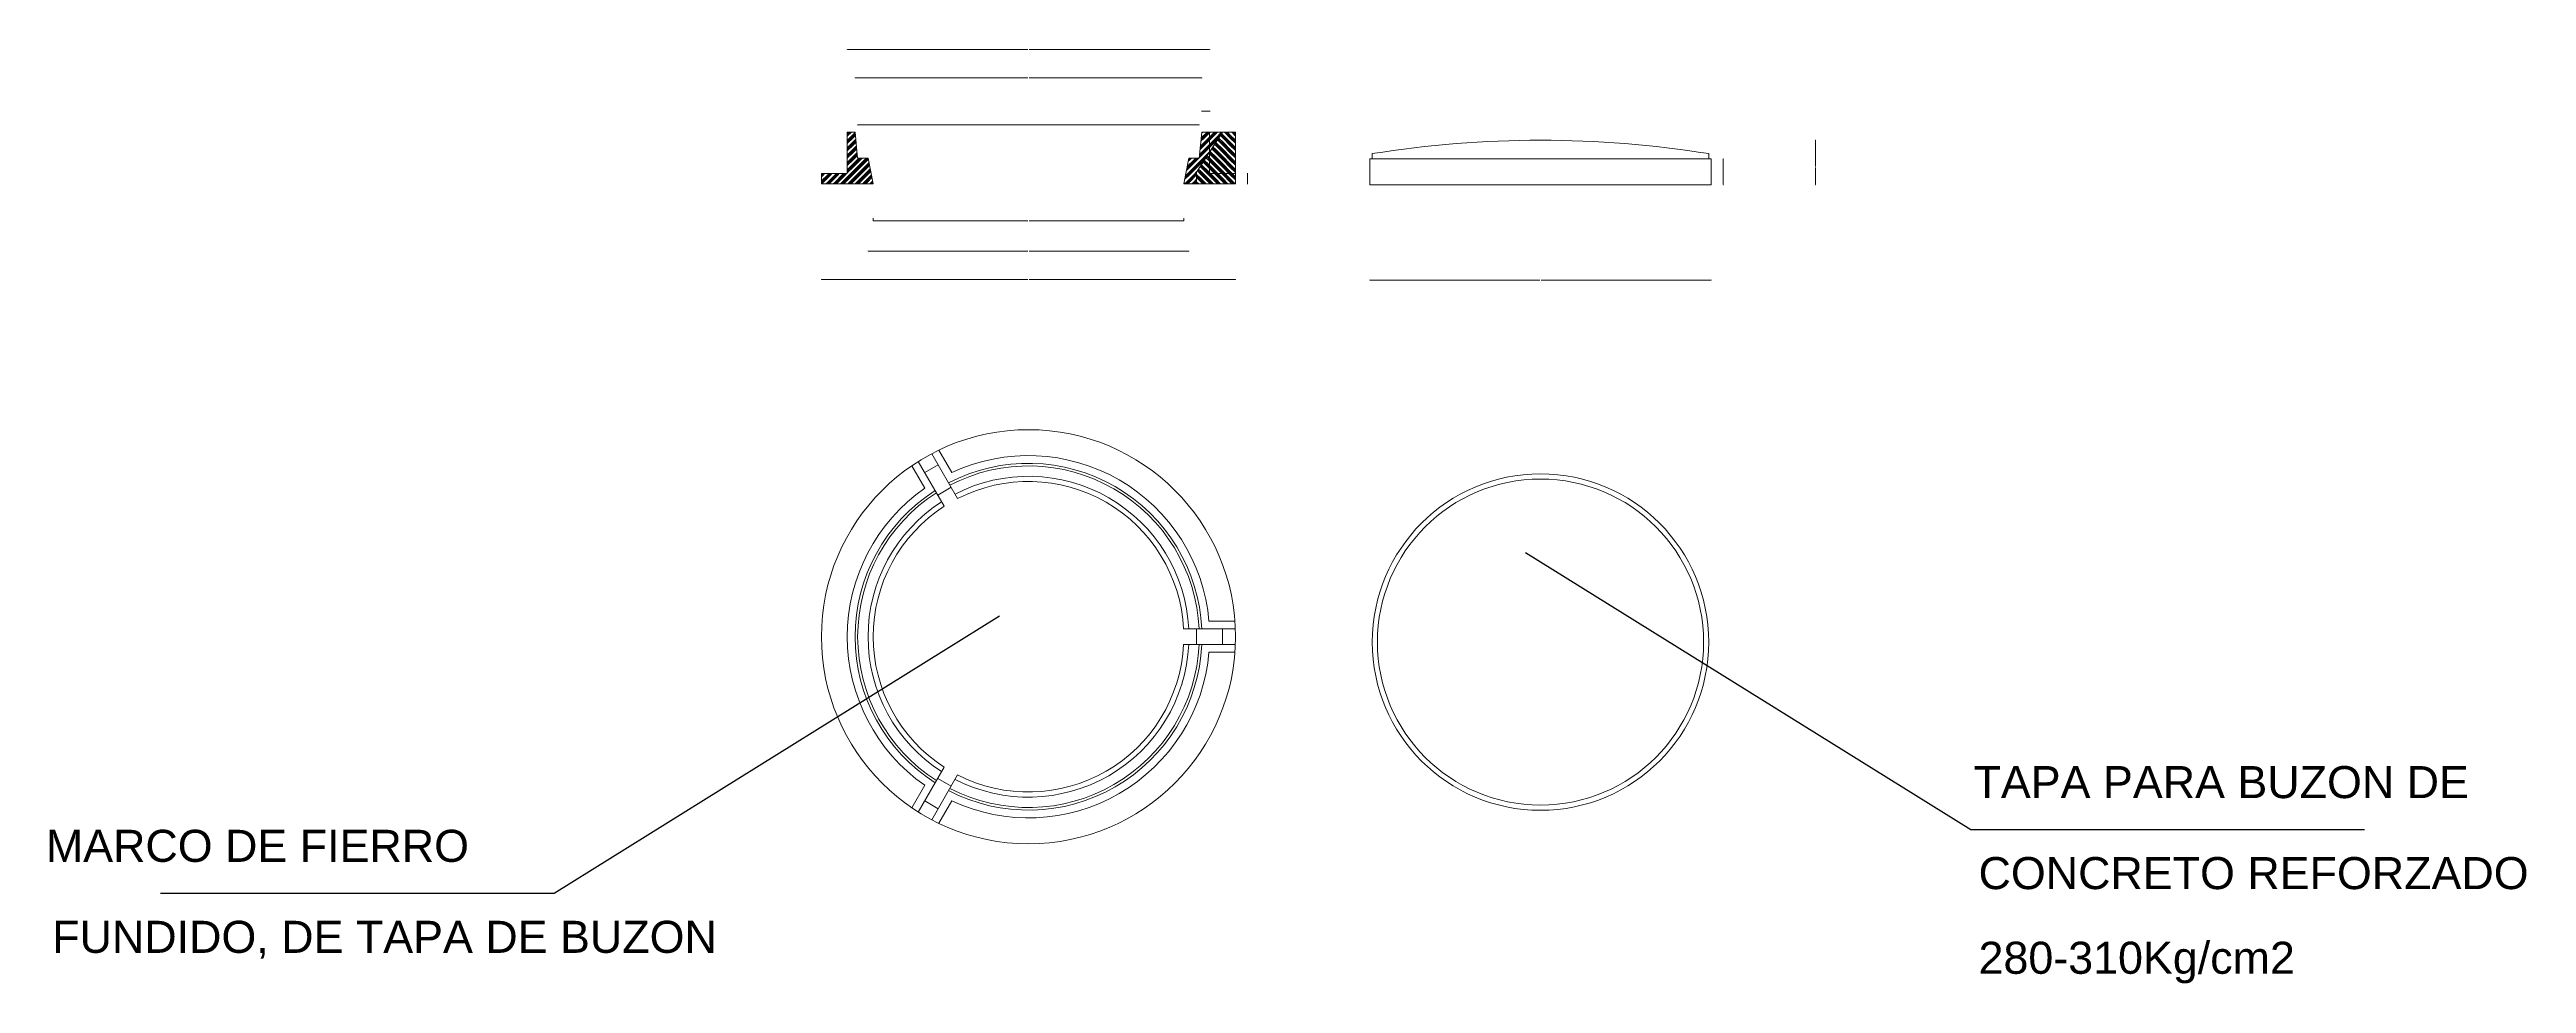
# Model space of a CAD drawing. Header units: inches. Extents: x 1693 to 10990, y 1878 to 5055.
# Drawn here: x 6429.1 to 6901.4, y 3718.6 to 3896.7 of the extents above; entities that cross this region are included whole.
import ezdxf

# ---------------------------------------------------------------- set-up
doc = ezdxf.new("R2010")
doc.units = ezdxf.units.IN
doc.header["$PDMODE"] = 1
doc.layers.add('CANALES', color=104, linetype='Continuous', lineweight=15)
doc.styles.get("Standard").update_dxf_attribs({"font": 'arial.ttf'})
doc.styles.add('TITULO', font='swissl.ttf')
doc.dimstyles.new('Cota 100', dxfattribs={"dimtxt": 0.12, "dimasz": 0.1, "dimexe": 0.125, "dimexo": 0.0625, "dimgap": 0.001, "dimtad": 0, "dimzin": 4, "dimdsep": 46, "dimtxsty": 'Standard', "dimblk": 'OBLIQUE', "dimcen": 0.09, "dimdle": 0.125, "dimclrd": 256, "dimclre": 256, "dimclrt": 3, "dimadec": 0, "dimazin": 1, "dimtfac": 1, "dimtmove": 2, "dimatfit": 3, "dimfxl": 0.5, "dimfxlon": 1, "dimtolj": 1, "dimtzin": 0, "dimlwd": -1, "dimlwe": -1, "dimarcsym": 0})
doc.dimstyles.get("Standard").update_dxf_attribs({"dimtxt": 0.18, "dimasz": 0.18, "dimexe": 0.18, "dimexo": 0.0625, "dimgap": 0.09, "dimtad": 0, "dimtih": 1, "dimtoh": 1, "dimdec": 4, "dimzin": 0, "dimdsep": 46, "dimtxsty": 'Standard', "dimcen": 0.09, "dimadec": 0, "dimazin": 0, "dimtfac": 1, "dimtdec": 4, "dimtofl": 0, "dimtmove": 0, "dimatfit": 3, "dimfxl": 1, "dimtolj": 1, "dimtzin": 0, "dimarcsym": 0})

# ---------------------------------------------------------------- blocks, each defined once
blk = doc.blocks.new('*D177')
at = {"layer": 'CANALES', "transparency": 16777216}
for p, q in [((6576.25, 3852.89), (6576.25, 3852.84)), ((6576.26, 3852.84), (6615.64, 3852.84)), ((6655.21, 3852.84), (6615.84, 3852.84)), ((6655.22, 3852.89), (6655.22, 3852.84))]:
    blk.add_line(p, q, dxfattribs=at)
for points in [[(6576.26, 3852.84), (6576.26, 3852.84), (6576.25, 3852.84)], [(6655.21, 3852.84), (6655.21, 3852.84), (6655.22, 3852.84)]]:
    blk.add_solid(points, dxfattribs=at)
at = {"layer": 'Defpoints', "color": 0, "transparency": 16777216}
for p in [(6576.25, 3871.06), (6655.22, 3871.06), (6655.22, 3852.84)]:
    blk.add_point(p, dxfattribs=at)
at = {"layer": 'CANALES', "color": 3, "transparency": 16777216, "insert": (6615.74, 3852.84), "char_height": 0.03, "attachment_point": 5}
blk.add_mtext('\\A1;78.97', dxfattribs=at)
blk = doc.blocks.new('*D178')
at = {"layer": 'CANALES', "transparency": 16777216}
for p, q in [((6585.14, 3858.28), (6585.14, 3858.23)), ((6585.15, 3858.23), (6615.64, 3858.23)), ((6646.33, 3858.23), (6615.84, 3858.23)), ((6646.34, 3858.28), (6646.34, 3858.23))]:
    blk.add_line(p, q, dxfattribs=at)
for points in [[(6585.15, 3858.23), (6585.15, 3858.23), (6585.14, 3858.23)], [(6646.33, 3858.23), (6646.33, 3858.23), (6646.34, 3858.23)]]:
    blk.add_solid(points, dxfattribs=at)
at = {"layer": 'Defpoints', "color": 0, "transparency": 16777216}
for p in [(6585.14, 3876), (6646.34, 3876), (6646.34, 3858.23)]:
    blk.add_point(p, dxfattribs=at)
at = {"layer": 'CANALES', "color": 3, "transparency": 16777216, "insert": (6615.74, 3858.23), "char_height": 0.03, "attachment_point": 5}
blk.add_mtext('\\A1;61.20', dxfattribs=at)
blk = doc.blocks.new('*D179')
at = {"layer": 'CANALES', "transparency": 16777216}
for p, q in [((6581.19, 3896.62), (6581.19, 3896.67)), ((6581.2, 3896.67), (6615.64, 3896.67)), ((6650.28, 3896.67), (6615.84, 3896.67)), ((6650.29, 3896.62), (6650.29, 3896.67))]:
    blk.add_line(p, q, dxfattribs=at)
for points in [[(6581.2, 3896.67), (6581.2, 3896.67), (6581.19, 3896.67)], [(6650.28, 3896.67), (6650.28, 3896.67), (6650.29, 3896.67)]]:
    blk.add_solid(points, dxfattribs=at)
at = {"layer": 'Defpoints', "color": 0, "transparency": 16777216}
for p in [(6650.29, 3896.67), (6581.19, 3880.94), (6650.29, 3880.94)]:
    blk.add_point(p, dxfattribs=at)
at = {"layer": 'CANALES', "color": 3, "transparency": 16777216, "insert": (6615.74, 3896.67), "char_height": 0.03, "attachment_point": 5}
blk.add_mtext('\\A1;69.10', dxfattribs=at)
blk = doc.blocks.new('*D180')
at = {"layer": 'CANALES', "transparency": 16777216}
for p, q in [((6582.67, 3891.23), (6582.67, 3891.28)), ((6582.68, 3891.28), (6615.64, 3891.28)), ((6648.8, 3891.28), (6615.84, 3891.28)), ((6648.81, 3891.23), (6648.81, 3891.28))]:
    blk.add_line(p, q, dxfattribs=at)
for points in [[(6582.68, 3891.28), (6582.68, 3891.28), (6582.67, 3891.28)], [(6648.8, 3891.28), (6648.8, 3891.28), (6648.81, 3891.28)]]:
    blk.add_solid(points, dxfattribs=at)
at = {"layer": 'Defpoints', "color": 0, "transparency": 16777216}
for p in [(6648.81, 3891.28), (6582.67, 3880.94), (6648.81, 3880.94)]:
    blk.add_point(p, dxfattribs=at)
at = {"layer": 'CANALES', "color": 3, "transparency": 16777216, "insert": (6615.74, 3891.28), "char_height": 0.03, "attachment_point": 5}
blk.add_mtext('\\A1;66.14', dxfattribs=at)
blk = doc.blocks.new('*D181')
at = {"layer": 'CANALES', "transparency": 16777216}
for p, q in [((6586.12, 3864.5), (6586.12, 3864)), ((6586.13, 3864), (6615.64, 3864)), ((6645.34, 3864), (6615.84, 3864)), ((6645.35, 3864.5), (6645.35, 3864))]:
    blk.add_line(p, q, dxfattribs=at)
for points in [[(6586.13, 3864), (6586.13, 3864), (6586.12, 3864)], [(6645.34, 3864), (6645.34, 3864), (6645.35, 3864)]]:
    blk.add_solid(points, dxfattribs=at)
at = {"layer": 'Defpoints', "color": 0, "transparency": 16777216}
for p in [(6586.12, 3871.06), (6645.35, 3871.06), (6645.35, 3864)]:
    blk.add_point(p, dxfattribs=at)
at = {"layer": 'CANALES', "color": 3, "transparency": 16777216, "insert": (6615.74, 3864), "char_height": 0.03, "attachment_point": 5}
blk.add_mtext('\\A1;59.23', dxfattribs=at)
blk = doc.blocks.new('*D182')
at = {"layer": 'CANALES', "transparency": 16777216}
for p, q in [((6583.16, 3882.25), (6583.16, 3882.3)), ((6583.17, 3882.3), (6648.3, 3882.3)), ((6648.31, 3882.25), (6648.31, 3882.3))]:
    blk.add_line(p, q, dxfattribs=at)
for points in [[(6583.17, 3882.3), (6583.17, 3882.3), (6583.16, 3882.3)], [(6648.3, 3882.3), (6648.3, 3882.3), (6648.31, 3882.3)]]:
    blk.add_solid(points, dxfattribs=at)
at = {"layer": 'Defpoints', "color": 0, "transparency": 16777216}
for p in [(6648.31, 3882.3), (6583.16, 3876), (6648.31, 3876)]:
    blk.add_point(p, dxfattribs=at)
at = {"layer": 'CANALES', "color": 3, "transparency": 16777216, "insert": (6615.74, 3887.01), "char_height": 0.03, "attachment_point": 5}
blk.add_mtext('\\A1;65.15', dxfattribs=at)
blk = doc.blocks.new('_Closed')
at = {"color": 0, "linetype": 'ByBlock', "lineweight": -2}
for p, q in [((-1, 0), (0, 0)), ((0, 0), (-1, 0)), ((-1, 0), (-1, 0)), ((0, 0), (-1, 0))]:
    blk.add_line(p, q, dxfattribs=at)
blk = doc.blocks.new('*D183')
at = {"layer": 'CANALES', "transparency": 16777216}
for p, q in [((6657.45, 3873.04), (6657.55, 3873.04)), ((6657.45, 3871.06), (6657.55, 3871.06)), ((6657.5, 3871.07), (6657.5, 3873.03))]:
    blk.add_line(p, q, dxfattribs=at)
blk.add_solid([(6657.5, 3871.07), (6657.5, 3871.07), (6657.5, 3871.06)], dxfattribs=at)
at = {"layer": 'Defpoints', "color": 0, "transparency": 16777216}
for p in [(6655.22, 3873.04), (6655.22, 3871.06), (6657.5, 3873.04)]:
    blk.add_point(p, dxfattribs=at)
at = {"layer": 'CANALES', "transparency": 16777216, "xscale": 0.01, "yscale": 0.01, "zscale": 0.01, "rotation": 90}
blk.add_blockref('_Closed', (6657.5, 3873.04), dxfattribs=at)
at = {"layer": 'CANALES', "color": 3, "transparency": 16777216, "insert": (6666.97, 3871.85), "char_height": 0.03, "attachment_point": 5, "rotation": 90}
blk.add_mtext('\\A1;1.97', dxfattribs=at)
blk = doc.blocks.new('*D122')
at = {"layer": 'CANALES', "transparency": 16777216}
for p, q in [((6648.81, 3884.87), (6648.81, 3884.97)), ((6648.82, 3884.92), (6650.28, 3884.92)), ((6650.29, 3884.87), (6650.29, 3884.97))]:
    blk.add_line(p, q, dxfattribs=at)
blk.add_solid([(6648.82, 3884.92), (6648.82, 3884.92), (6648.81, 3884.92)], dxfattribs=at)
at = {"layer": 'Defpoints', "color": 0, "transparency": 16777216}
for p in [(6650.29, 3884.92), (6648.81, 3880.94), (6650.29, 3880.94)]:
    blk.add_point(p, dxfattribs=at)
at = {"layer": 'CANALES', "transparency": 16777216, "xscale": 0.01, "yscale": 0.01, "zscale": 0.01}
blk.add_blockref('_Closed', (6650.29, 3884.92), dxfattribs=at)
at = {"layer": 'CANALES', "color": 3, "transparency": 16777216, "insert": (6654.01, 3884.47), "char_height": 0.03, "attachment_point": 5}
blk.add_mtext('\\A1;1.48', dxfattribs=at)
blk = doc.blocks.new('*D161')
at = {"layer": 'CANALES', "transparency": 16777216}
for p, q in [((6680.8, 3852.74), (6680.8, 3852.69)), ((6680.81, 3852.69), (6713.28, 3852.69)), ((6745.94, 3852.69), (6713.48, 3852.69)), ((6745.95, 3852.74), (6745.95, 3852.69))]:
    blk.add_line(p, q, dxfattribs=at)
for points in [[(6680.81, 3852.69), (6680.81, 3852.69), (6680.8, 3852.69)], [(6745.94, 3852.69), (6745.94, 3852.69), (6745.95, 3852.69)]]:
    blk.add_solid(points, dxfattribs=at)
at = {"layer": 'Defpoints', "color": 0, "transparency": 16777216}
for p in [(6680.8, 3870.91), (6745.95, 3870.91), (6745.95, 3852.69)]:
    blk.add_point(p, dxfattribs=at)
at = {"layer": 'CANALES', "color": 3, "transparency": 16777216, "insert": (6713.38, 3852.69), "char_height": 0.03, "attachment_point": 5}
blk.add_mtext('\\A1;65.15', dxfattribs=at)
blk = doc.blocks.new('*D162')
at = {"layer": 'CANALES', "transparency": 16777216}
for p, q in [((6748.18, 3875.85), (6748.28, 3875.85)), ((6748.23, 3870.92), (6748.23, 3875.84)), ((6748.18, 3870.91), (6748.28, 3870.91))]:
    blk.add_line(p, q, dxfattribs=at)
for points in [[(6748.23, 3875.84), (6748.23, 3875.84), (6748.23, 3875.85)], [(6748.23, 3870.92), (6748.23, 3870.92), (6748.23, 3870.91)]]:
    blk.add_solid(points, dxfattribs=at)
at = {"layer": 'Defpoints', "color": 0, "transparency": 16777216}
for p in [(6745.95, 3875.85), (6748.23, 3875.85), (6745.95, 3870.91)]:
    blk.add_point(p, dxfattribs=at)
at = {"layer": 'CANALES', "color": 3, "transparency": 16777216, "insert": (6757.7, 3873.08), "char_height": 0.03, "attachment_point": 5, "rotation": 90}
blk.add_mtext('\\A1;4.94', dxfattribs=at)
blk = doc.blocks.new('*D163')
at = {"layer": 'CANALES', "transparency": 16777216}
for p, q in [((6765.74, 3879.39), (6765.84, 3879.39)), ((6765.79, 3879.38), (6765.79, 3874.38)), ((6765.79, 3870.92), (6765.79, 3874.2)), ((6765.74, 3870.91), (6765.84, 3870.91))]:
    blk.add_line(p, q, dxfattribs=at)
for points in [[(6765.79, 3879.38), (6765.79, 3879.38), (6765.79, 3879.39)], [(6765.79, 3870.92), (6765.79, 3870.92), (6765.79, 3870.91)]]:
    blk.add_solid(points, dxfattribs=at)
at = {"layer": 'Defpoints', "color": 0, "transparency": 16777216}
for p in [(6713.38, 3879.39), (6765.79, 3879.39), (6745.95, 3870.91)]:
    blk.add_point(p, dxfattribs=at)
at = {"layer": 'CANALES', "color": 3, "transparency": 16777216, "insert": (6765.79, 3874.29), "char_height": 0.03, "attachment_point": 5, "rotation": 90}
blk.add_mtext('\\A1;8.48', dxfattribs=at)

msp = doc.modelspace()

# ---------------------------------------------------------------- hatches: boundary and pattern name
at = {"layer": 'CANALES'}
h = msp.add_hatch(dxfattribs=at)
h.set_pattern_fill('GOST_GROUND', color=3, scale=0.098714)
h.set_pattern_definition([(45, (-301168.325, -139755.3711), (1.3960206436, 0), [1.974271327]), (45, (-301168.0288, -139755.3711), (1.3960206436, 0), [1.974271327]), (45, (-301167.7327, -139755.3711), (1.3960206436, 0), [1.974271327])])
h.paths.add_polyline_path([(6585.136, 3876), (6583.162, 3876), (6582.668, 3880.936), (6581.188, 3880.936), (6581.188, 3873.039), (6576.252, 3873.039), (6576.252, 3871.065), (6586.123, 3871.065)])
h.paths.add_polyline_path([(6650.287, 3880.936), (6648.806, 3880.936), (6648.313, 3876), (6646.339, 3876), (6645.351, 3871.065), (6647.79, 3871.065), (6647.79, 3873.3), (6650.287, 3877.14)])
h.paths.add_polyline_path([(6652.755, 3880.936), (6650.287, 3880.936), (6650.287, 3877.14)])
h = msp.add_hatch(dxfattribs=at)
h.set_pattern_fill('GOST_GROUND', color=3, scale=0.098714, angle=90)
h.set_pattern_definition([(135, (-301168.325, -139755.3711), (9e-17, 1.3960206436), [1.974271327]), (135, (-301168.325, -139755.075), (9e-17, 1.3960206436), [1.974271327]), (135, (-301168.325, -139754.7788), (9e-17, 1.3960206436), [1.974271327])])
h.paths.add_polyline_path([(6655.223, 3880.936), (6652.755, 3880.936), (6650.287, 3877.14), (6650.287, 3873.039), (6655.223, 3873.039)])
h.paths.add_polyline_path([(6655.223, 3873.039), (6650.287, 3873.039), (6650.287, 3877.14), (6647.79, 3873.3), (6647.79, 3871.065), (6655.223, 3871.065)])

# ---------------------------------------------------------------- linework, layer by layer
at = {"layer": 'CANALES', "color": 3}
for p, q in [((6652.755, 3880.936), (6647.79, 3873.3)), ((6655.223, 3880.936), (6652.755, 3880.936)), ((6647.79, 3873.3), (6647.79, 3871.065)), ((6681.295, 3875.85), (6681.295, 3876.837)), ((6681.295, 3875.85), (6745.458, 3875.85)), ((6745.458, 3875.85), (6745.458, 3876.837)), ((6576.252, 3871.065), (6586.123, 3871.065)), ((6655.223, 3871.065), (6645.351, 3871.065)), ((6595.946, 3816.015), (6598.511, 3817.496)), ((6598.429, 3811.716), (6600.993, 3813.196)), ((6647.79, 3786.178), (6647.79, 3783.217)), ((6652.755, 3786.178), (6652.755, 3783.217)), ((6600.993, 3756.199), (6598.429, 3757.68)), ((6598.511, 3751.899), (6595.946, 3753.38))]:
    msp.add_line(p, q, dxfattribs=at)
at = {"layer": 'CANALES', "color": 0}
for p, q in [((6795.407, 3747.902), (6870.501, 3747.902)), ((6525.282, 3735.746), (6450.189, 3735.746))]:
    msp.add_line(p, q, dxfattribs=at)
at = {"layer": 'CANALES', "color": 3}
for points in [[(6586.123, 3871.065), (6576.252, 3871.065), (6576.252, 3873.039), (6581.188, 3873.039), (6581.188, 3880.936), (6582.668, 3880.936), (6583.162, 3876), (6585.136, 3876), (6586.123, 3871.065), (6576.252, 3871.065)], [(6645.351, 3871.065), (6655.223, 3871.065), (6655.223, 3873.039), (6650.287, 3873.039), (6650.287, 3880.936), (6648.806, 3880.936), (6648.313, 3876), (6646.339, 3876), (6645.351, 3871.065), (6655.223, 3871.065)], [(6655.223, 3871.065), (6655.223, 3880.936), (6650.287, 3880.936)], [(6680.801, 3870.914), (6745.952, 3870.914), (6745.952, 3875.85), (6680.801, 3875.85), (6680.801, 3870.914)], [(6593.486, 3817.316), (6595.961, 3813.028)], [(6594.726, 3818.129), (6599.666, 3809.572)], [(6597.291, 3819.609), (6602.231, 3811.052)], [(6598.615, 3820.277), (6601.091, 3815.989)], [(6655.195, 3786.178), (6645.314, 3786.178)], [(6655.112, 3787.659), (6650.16, 3787.659)], [(6655.195, 3783.217), (6645.314, 3783.217)], [(6655.112, 3781.736), (6650.16, 3781.736)], [(6594.726, 3751.267), (6599.666, 3759.824)], [(6593.486, 3752.079), (6595.961, 3756.368)], [(6597.291, 3749.786), (6602.231, 3758.343)], [(6598.615, 3749.118), (6601.091, 3753.406)]]:
    msp.add_lwpolyline(points, dxfattribs=at)
for centre, radius in [((6615.737, 3784.698), 39.485), ((6713.377, 3783.681), 32.082), ((6713.377, 3783.681), 31.095)]:
    msp.add_circle(centre, radius, dxfattribs=at)
for centre, radius, start, end in [((6713.377, 3676.585), 202.806, 80.89814, 99.10186), ((6615.737, 3784.698), 33.069, 2.56634, 117.43366), ((6615.737, 3784.698), 32.575, 2.60525, 117.39475), ((6615.737, 3784.698), 34.55, 4.9171, 115.0829), ((6615.737, 3784.698), 34.55, 124.9171, 235.0829), ((6615.737, 3784.698), 33.069, 122.56634, 237.43366), ((6615.737, 3784.698), 32.575, 122.60525, 237.39475), ((6615.737, 3784.698), 30.601, 2.77346, 117.22654), ((6615.737, 3784.698), 29.614, 2.86598, 117.13402), ((6615.737, 3784.698), 30.601, 122.77346, 237.22654), ((6615.737, 3784.698), 29.614, 122.86598, 237.13402), ((6615.737, 3784.698), 33.069, 242.56634, 357.43366), ((6615.737, 3784.698), 32.575, 242.60525, 357.39475), ((6615.737, 3784.698), 34.55, 244.9171, 355.0829), ((6615.737, 3784.698), 30.601, 242.77346, 357.22654), ((6615.737, 3784.698), 29.614, 242.86598, 357.13402)]:
    msp.add_arc(centre, radius, start, end, dxfattribs=at)

# ---------------------------------------------------------------- texts
at = {"layer": 'CANALES', "color": 0, "style": 'TITULO'}
for s, p in [('TAPA PARA BUZON DE', (6795.948, 3753.915)), ('MARCO DE FIERRO', (6428.356, 3741.759)), ('CONCRETO REFORZADO', (6796.909, 3736.559)), ('FUNDIDO, DE TAPA DE BUZON', (6429.571, 3724.403)), ('280-310Kg/cm2', (6796.909, 3720.411))]:
    msp.add_text(s, height=6.11622, dxfattribs=at).set_placement(p)

# ---------------------------------------------------------------- dimensions: what is measured, and where the dimension line sits
at = {"layer": 'CANALES', "color": 5}
for base, p1, p2, override, picture, middle in [((6650.287, 3896.672), (6581.188, 3880.936), (6650.287, 3880.936), {"dimtxt": 0.03, "dimasz": 0.01, "dimexe": 0, "dimexo": 0.05, "dimgap": 0.05, "dimsah": 1, "dimfxl": 0.05}, '*D179', (6615.737, 3896.672)), ((6648.806, 3891.283), (6582.668, 3880.936), (6648.806, 3880.936), {"dimtxt": 0.03, "dimasz": 0.01, "dimexe": 0, "dimexo": 0.05, "dimgap": 0.05, "dimsah": 1, "dimfxl": 0.05}, '*D180', (6615.737, 3891.283)), ((6646.339, 3858.231), (6585.136, 3876), (6646.339, 3876), {"dimtxt": 0.03, "dimasz": 0.01, "dimexe": 0, "dimexo": 0.05, "dimgap": 0.05, "dimsah": 1, "dimfxl": 0.05}, '*D178', (6615.737, 3858.231)), ((6655.223, 3852.842), (6576.252, 3871.065), (6655.223, 3871.065), {"dimtxt": 0.03, "dimasz": 0.01, "dimexe": 0, "dimexo": 0.05, "dimgap": 0.05, "dimsah": 1, "dimfxl": 0.05}, '*D177', (6615.737, 3852.842)), ((6645.351, 3863.999), (6586.123, 3871.065), (6645.351, 3871.065), {"dimtxt": 0.03, "dimasz": 0.01, "dimexe": 0, "dimexo": 0.05, "dimgap": 0.05, "dimsah": 1, "dimdle": 1, "dimfxl": 0.5}, '*D181', (6615.737, 3863.999)), ((6745.952, 3852.692), (6680.801, 3870.914), (6745.952, 3870.914), {"dimtxt": 0.03, "dimasz": 0.01, "dimexe": 0, "dimexo": 0.05, "dimgap": 0.05, "dimsah": 1, "dimfxl": 0.05}, '*D161', (6713.377, 3852.692))]:
    dim = msp.add_linear_dim(base=base, p1=p1, p2=p2, dimstyle='Cota 100', override=override, dxfattribs=at)
    dim.commit()
    dim.dimension.update_dxf_attribs({"geometry": picture, "text_midpoint": middle})
dim = msp.add_linear_dim(base=(6648.313, 3882.302), p1=(6583.162, 3876), p2=(6648.313, 3876), dimstyle='Cota 100', override={"dimtxt": 0.03, "dimasz": 0.01, "dimexe": 0, "dimexo": 0.05, "dimgap": 0.05, "dimsah": 1, "dimfxl": 0.05}, dxfattribs=at)
dim.commit()
dim.dimension.update_dxf_attribs({"geometry": '*D182', "text_midpoint": (6615.737, 3887.011), "dimtype": 160})
at = {"layer": 'CANALES', "color": 0}
dim = msp.add_linear_dim(base=(6650.287, 3884.922), p1=(6648.806, 3880.936), p2=(6650.287, 3880.936), dimstyle='Cota 100', override={"dimtxt": 0.03, "dimasz": 0.01, "dimexe": 0.05, "dimexo": 0.05, "dimgap": 0.05, "dimblk2": 'Closed', "dimsah": 1, "dimfxl": 0.05}, dxfattribs=at)
dim.commit()
dim.dimension.update_dxf_attribs({"geometry": '*D122', "text_midpoint": (6654.012, 3884.469), "dimtype": 160})
at = {"layer": 'CANALES', "color": 5}
for base, p2, picture, middle in [((6765.791, 3879.391), (6713.377, 3879.391), '*D163', (6765.791, 3874.294)), ((6748.229, 3875.85), (6745.952, 3875.85), '*D162', (6757.697, 3873.082))]:
    dim = msp.add_linear_dim(base=base, p1=(6745.952, 3870.914), p2=p2, angle=90, dimstyle='Cota 100', override={"dimtxt": 0.03, "dimasz": 0.01, "dimexe": 0.05, "dimexo": 0.05, "dimgap": 0.05, "dimsah": 1, "dimfxl": 0.05}, dxfattribs=at)
    dim.commit()
    dim.dimension.update_dxf_attribs({"geometry": picture, "text_midpoint": middle, "dimtype": 160})
at = {"layer": 'CANALES', "color": 0}
dim = msp.add_linear_dim(base=(6657.5, 3873.039), p1=(6655.223, 3871.065), p2=(6655.223, 3873.039), angle=90, dimstyle='Cota 100', override={"dimtxt": 0.03, "dimasz": 0.01, "dimexe": 0.05, "dimexo": 0.05, "dimgap": 0.05, "dimblk2": 'Closed', "dimsah": 1, "dimfxl": 0.05}, dxfattribs=at)
dim.commit()
dim.dimension.update_dxf_attribs({"geometry": '*D183', "text_midpoint": (6666.968, 3871.848), "dimtype": 160})

# ---------------------------------------------------------------- leaders
at = {"layer": 'CANALES', "color": 7}
for points in [[(6710.491, 3800.75), (6795.407, 3747.902), (6870.501, 3747.902)], [(6610.199, 3788.594), (6525.282, 3735.746), (6450.189, 3735.746)]]:
    msp.add_leader(points, dimstyle='Standard', override={"dimscale": 1, "dimasz": 0.015}, dxfattribs=at)

doc.saveas('drawing.dxf')
